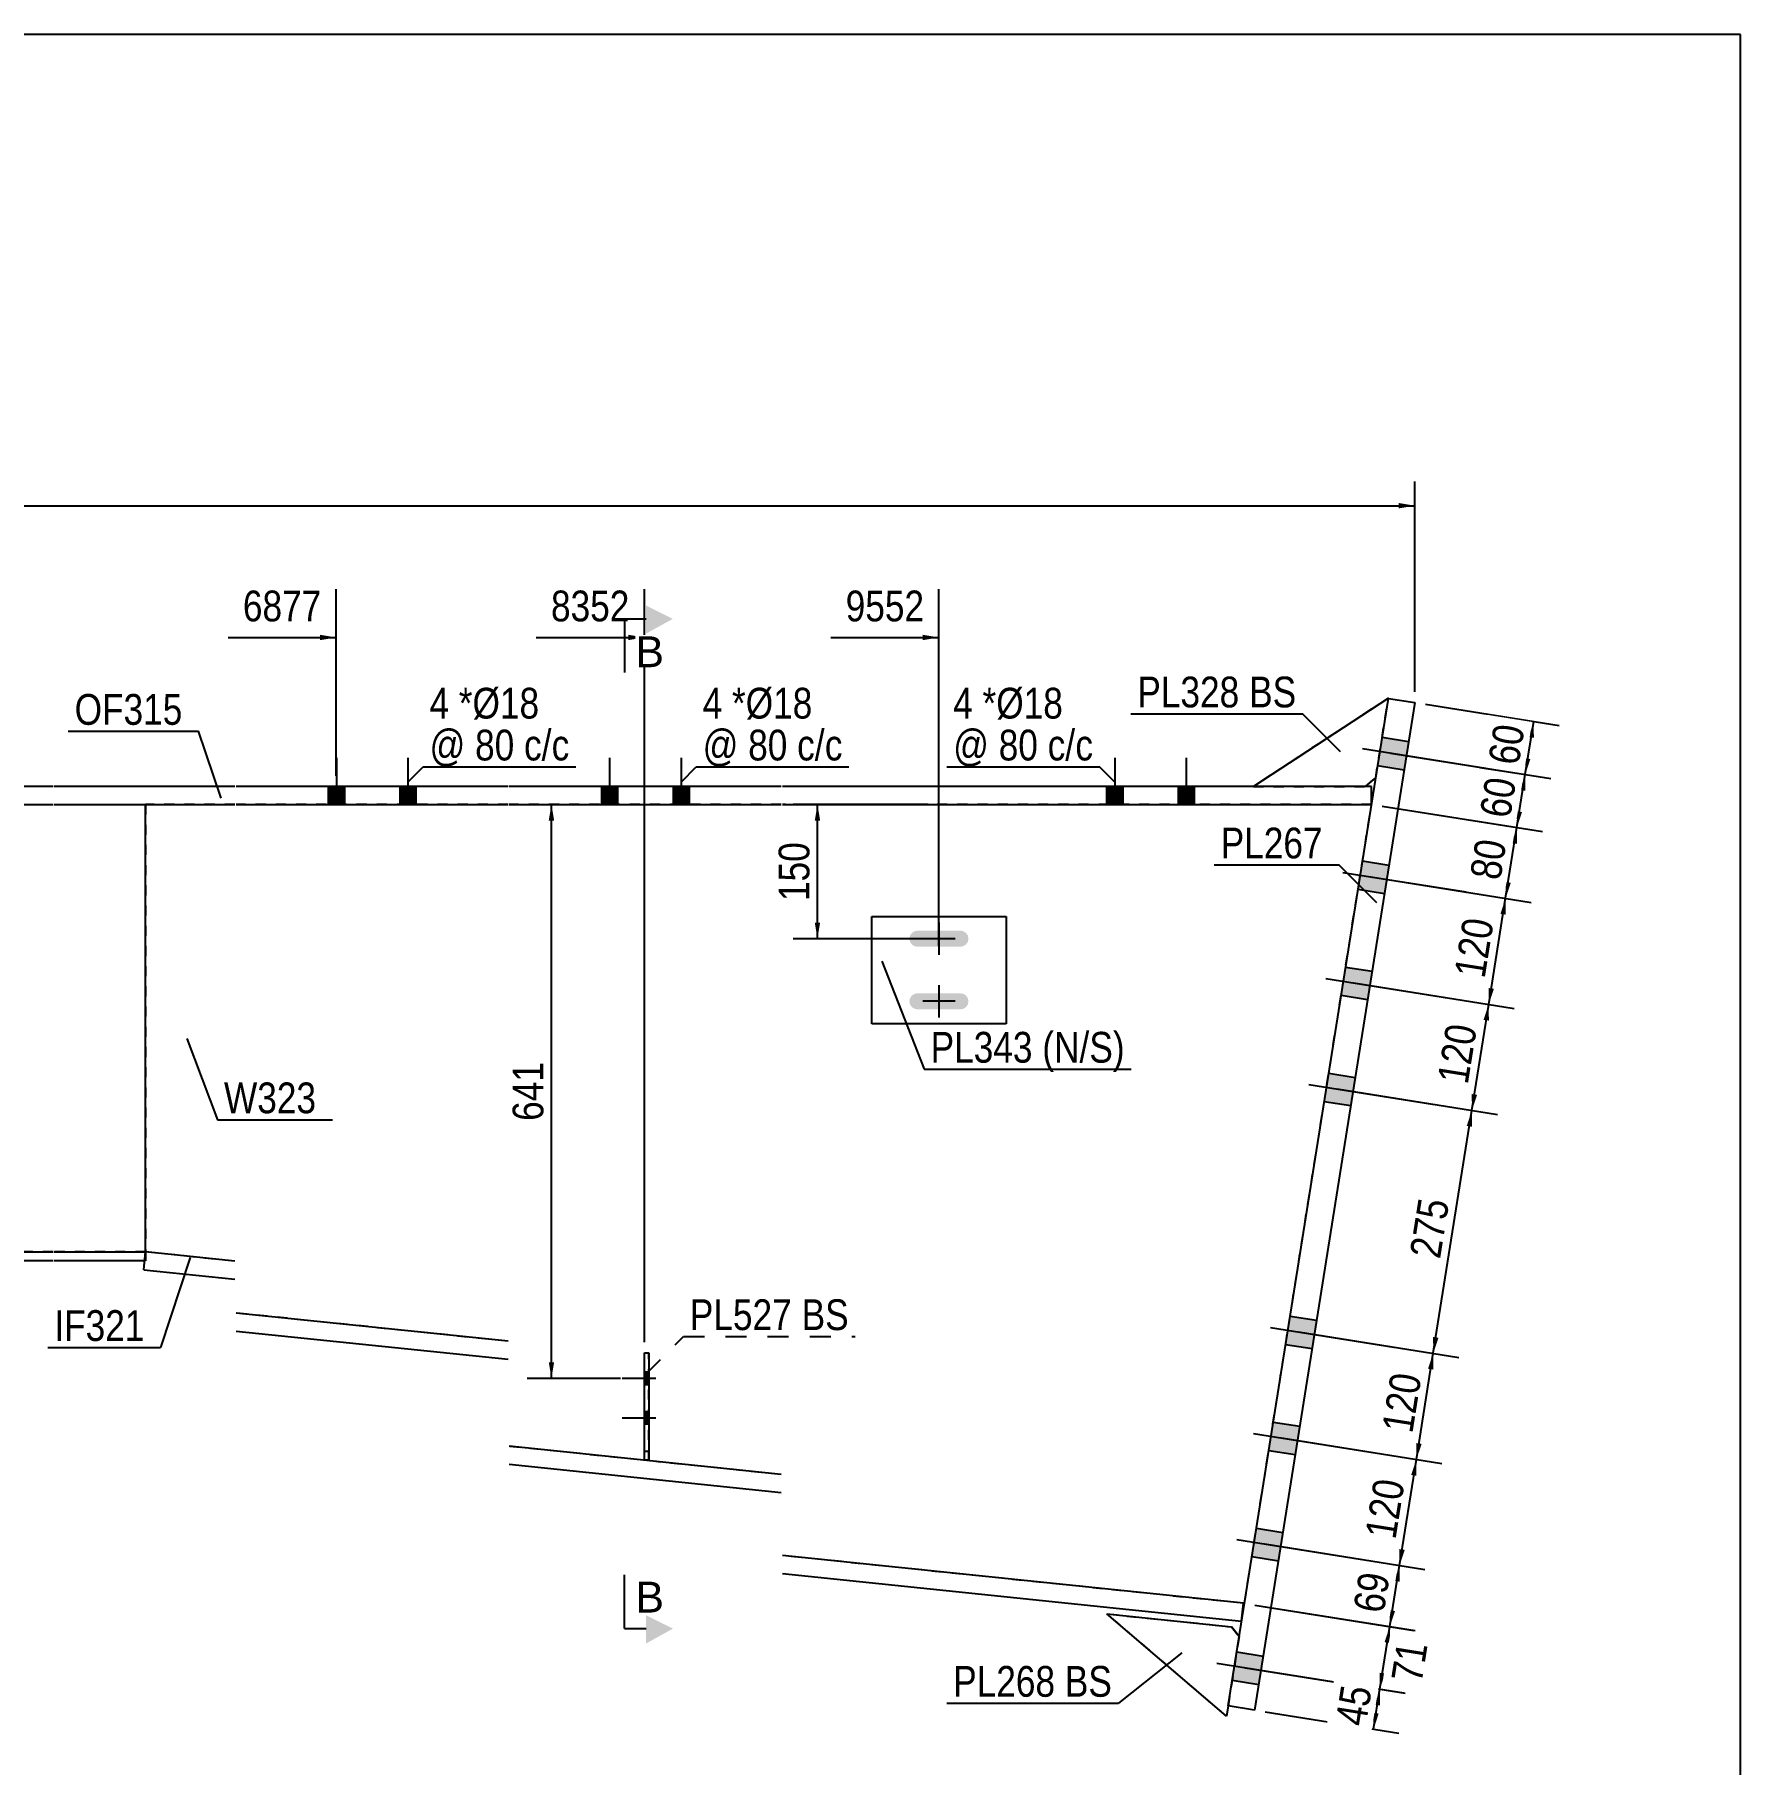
# Model space of a CAD drawing. Header units: millimetres. Extents: x -20 to 383, y -185 to 93.
# Drawn here: x 223.7 to 382.5, y -68.5 to 92.5 of the extents above; entities that cross this region are included whole.
import ezdxf

# ---------------------------------------------------------------- set-up
doc = ezdxf.new("R2010")
doc.units = ezdxf.units.MM
doc.linetypes.add('DXK_LINE_DOT1', pattern=[1.8814, 0.9407, -0.9407])
doc.linetypes.add('DXK_LINE_DOT2', pattern=[3.9198, 1.9599, -1.9599])
doc.styles.add('Arial', font='ARIAL.TTF', dxfattribs={"height": 0.2})
doc.styles.add('Arial Narrow', font='ARIALN.TTF', dxfattribs={"height": 0.2})

# ---------------------------------------------------------------- blocks, each defined once
blk = doc.blocks.new('Unknown-622201220-1210')
at = {"color": 5, "linetype": 'Continuous'}
for p, q in [((382.53, 92.51), (-17.47, 92.51)), ((382.53, -184.49), (382.53, 92.51))]:
    blk.add_line(p, q, dxfattribs=at)
blk = doc.blocks.new('Part-622201220-1480 - 1391')
at = {"color": 2, "linetype": 'Continuous'}
for p, q in [((334.68, -64.06), (323.55, -54.54)), ((323.55, -54.54), (335.16, -55.74)), ((335.86, -56.65), (335.16, -55.74)), ((334.83, -63.11), (334.68, -64.06))]:
    blk.add_line(p, q, dxfattribs=at)
blk = doc.blocks.new('Part-622201220-1671 - 1391')
at = {"color": 2, "linetype": 'Continuous'}
blk.add_line((110.9, -20.83), (110.9, 20.83), dxfattribs=at)
at = {"color": 7, "linetype": 'DXK_LINE_DOT1'}
for p, q in [((110.9, 20.83), (119.23, 20.83)), ((119.33, 20.83), (136, 20.83)), ((136.1, 20.83), (161.43, 20.83)), ((161.53, 20.83), (186.86, 20.83)), ((186.96, 20.83), (225.41, 20.83)), ((225.51, 20.83), (234.02, 20.83)), ((234.02, 20.83), (234.02, -20.83)), ((119.23, -20.83), (110.9, -20.83)), ((136, -20.83), (119.33, -20.83)), ((161.43, -20.83), (136.1, -20.83)), ((186.86, -20.83), (161.53, -20.83)), ((225.41, -20.83), (186.96, -20.83)), ((234.02, -20.83), (225.51, -20.83))]:
    blk.add_line(p, q, dxfattribs=at)
blk = doc.blocks.new('Part-622201220-1502 - 1391')
at = {"color": 7, "linetype": 'DXK_LINE_DOT1'}
for p, q in [((349.75, 30.73), (337.19, 22.5)), ((348.57, 23.32), (349.75, 30.73)), ((347.61, 22.5), (348.57, 23.32)), ((337.19, 22.5), (347.61, 22.5))]:
    blk.add_line(p, q, dxfattribs=at)
blk = doc.blocks.new('Part-622201220-1414 - 1391')
at = {"color": 2, "linetype": 'Continuous'}
for p, q in [((334.83, -63.11), (349.75, 30.71)), ((349.75, 30.71), (352.22, 30.32)), ((352.22, 30.32), (337.3, -63.5)), ((337.3, -63.5), (334.83, -63.11))]:
    blk.add_line(p, q, dxfattribs=at)
blk = doc.blocks.new('Part-622201220-1524 - 1391')
at = {"color": 2, "linetype": 'Continuous'}
for p, q in [((349.75, 30.73), (337.19, 22.5)), ((349.75, 30.71), (349.75, 30.73)), ((347.61, 22.5), (348.57, 23.32))]:
    blk.add_line(p, q, dxfattribs=at)
blk = doc.blocks.new('Part-622201220-1436 - 1391')
at = {"color": 7, "linetype": 'DXK_LINE_DOT1'}
for p, q in [((334.68, -64.06), (323.55, -54.54)), ((323.55, -54.54), (335.16, -55.74)), ((335.16, -55.74), (335.86, -56.65)), ((335.86, -56.65), (334.68, -64.06))]:
    blk.add_line(p, q, dxfattribs=at)
blk = doc.blocks.new('Part-622201220-2974 - 1391')
at = {"color": 7, "linetype": 'DXK_LINE_DOT1'}
for p, q in [((280.47, -40.22), (280.47, -30.22)), ((280.47, -30.22), (280.89, -30.22)), ((280.89, -40.22), (280.89, -30.22)), ((280.47, -39.38), (280.89, -39.38)), ((280.89, -40.22), (280.47, -40.22))]:
    blk.add_line(p, q, dxfattribs=at)
blk = doc.blocks.new('Part-622201220-1573 - 1391')
at = {"color": 2, "linetype": 'Continuous'}
for p, q in [((225.41, 22.5), (217.08, 22.5)), ((217.08, 22.5), (217.08, 20.83)), ((242.35, 22.5), (225.51, 22.5)), ((267.79, 22.5), (242.45, 22.5)), ((293.22, 22.5), (267.89, 22.5)), ((348.18, 22.5), (293.32, 22.5)), ((348.18, 20.83), (348.18, 22.5)), ((217.08, 20.83), (225.41, 20.83)), ((225.51, 20.83), (242.35, 20.83)), ((242.45, 20.83), (267.79, 20.83)), ((267.89, 20.83), (293.22, 20.83)), ((293.32, 20.83), (348.18, 20.83))]:
    blk.add_line(p, q, dxfattribs=at)
blk = doc.blocks.new('Part-622201220-1600 - 1391')
at = {"color": 2, "linetype": 'Continuous'}
for p, q in [((301.65, 0.41), (301.65, 10.41)), ((301.65, 10.41), (314.15, 10.41)), ((314.15, 10.41), (314.15, 0.41)), ((314.15, 0.41), (301.65, 0.41))]:
    blk.add_line(p, q, dxfattribs=at)
blk = doc.blocks.new('Bolt-622201220-2984 - 1391')
at = {"linetype": 'Continuous'}
for points in [[(280.89, -33.2), (280.89, -32.03), (280.47, -32.03), (280.47, -33.2)], [(280.89, -36.88), (280.89, -35.72), (280.47, -35.72), (280.47, -36.88)]]:
    blk.add_hatch(color=3, dxfattribs=at).paths.add_polyline_path(points)
at = {"color": 3, "linetype": 'Continuous'}
for p, q in [((280.89, -32.03), (280.47, -32.03)), ((281.55, -32.61), (278.39, -32.61)), ((280.89, -33.2), (280.47, -33.2)), ((281.55, -36.3), (278.39, -36.3)), ((280.89, -35.72), (280.47, -35.72)), ((280.89, -36.88), (280.47, -36.88))]:
    blk.add_line(p, q, dxfattribs=at)
blk = doc.blocks.new('Part-622201220-1627 - 1391')
at = {"color": 2, "linetype": 'Continuous'}
for p, q in [((234.02, -20.83), (234.02, 20.83)), ((336.35, -53.56), (336.26, -53.55))]:
    blk.add_line(p, q, dxfattribs=at)
at = {"color": 7, "linetype": 'DXK_LINE_DOT1'}
for p, q in [((242.35, 20.83), (234.02, 20.83)), ((267.79, 20.83), (242.45, 20.83)), ((293.22, 20.83), (267.89, 20.83)), ((348.18, 20.83), (293.32, 20.83)), ((336.35, -53.56), (348.18, 20.83)), ((242.35, -21.7), (234.02, -20.83)), ((267.79, -29.15), (242.45, -26.52)), ((293.22, -41.56), (267.89, -38.93)), ((336.26, -53.55), (293.32, -49.1))]:
    blk.add_line(p, q, dxfattribs=at)
blk = doc.blocks.new('Bolt-622201220-5311 - 1391')
at = {"linetype": 'Continuous'}
for points in [[(252.54, 22.5), (251.04, 22.5), (251.04, 20.83), (252.54, 20.83)], [(252.54, 22.5), (251.04, 22.5), (251.04, 20.83), (252.54, 20.83)], [(259.2, 22.5), (257.7, 22.5), (257.7, 20.83), (259.2, 20.83)], [(259.2, 22.5), (257.7, 22.5), (257.7, 20.83), (259.2, 20.83)]]:
    blk.add_hatch(color=3, dxfattribs=at).paths.add_polyline_path(points)
at = {"color": 3, "linetype": 'Continuous'}
for p, q in [((251.79, 25.17), (251.79, 21)), ((251.79, 25.17), (251.79, 21)), ((258.45, 25.17), (258.45, 21)), ((258.45, 25.17), (258.45, 21)), ((251.04, 22.5), (251.04, 20.83)), ((251.04, 22.5), (251.04, 20.83)), ((252.54, 22.5), (252.54, 20.83)), ((252.54, 22.5), (252.54, 20.83)), ((257.7, 22.5), (257.7, 20.83)), ((257.7, 22.5), (257.7, 20.83)), ((259.2, 22.5), (259.2, 20.83)), ((259.2, 22.5), (259.2, 20.83))]:
    blk.add_line(p, q, dxfattribs=at)
blk = doc.blocks.new('Part-622201220-1693 - 1391')
at = {"color": 2, "linetype": 'Continuous'}
for p, q in [((127.66, -21.67), (127.66, -20.83)), ((127.66, -20.83), (136, -20.83)), ((136.1, -20.83), (161.43, -20.83)), ((161.53, -20.83), (186.86, -20.83)), ((186.96, -20.83), (225.41, -20.83)), ((225.51, -20.83), (234.02, -20.83)), ((234.02, -20.83), (234.02, -21.67)), ((136, -21.67), (127.66, -21.67)), ((161.43, -21.67), (136.1, -21.67)), ((186.86, -21.67), (161.53, -21.67)), ((225.41, -21.67), (186.96, -21.67)), ((234.02, -21.67), (225.51, -21.67))]:
    blk.add_line(p, q, dxfattribs=at)
blk = doc.blocks.new('Bolt-622201220-5313 - 1391')
at = {"linetype": 'Continuous'}
for points in [[(325.02, 22.5), (323.52, 22.5), (323.52, 20.83), (325.02, 20.83)], [(325.02, 22.5), (323.52, 22.5), (323.52, 20.83), (325.02, 20.83)], [(331.68, 22.5), (330.18, 22.5), (330.18, 20.83), (331.68, 20.83)], [(331.68, 22.5), (330.18, 22.5), (330.18, 20.83), (331.68, 20.83)]]:
    blk.add_hatch(color=3, dxfattribs=at).paths.add_polyline_path(points)
at = {"color": 3, "linetype": 'Continuous'}
for p, q in [((324.27, 25.17), (324.27, 21)), ((324.27, 25.17), (324.27, 21)), ((330.93, 25.17), (330.93, 21)), ((330.93, 25.17), (330.93, 21)), ((323.52, 22.5), (323.52, 20.83)), ((323.52, 22.5), (323.52, 20.83)), ((325.02, 22.5), (325.02, 20.83)), ((325.02, 22.5), (325.02, 20.83)), ((330.18, 22.5), (330.18, 20.83)), ((330.18, 22.5), (330.18, 20.83)), ((331.68, 22.5), (331.68, 20.83)), ((331.68, 22.5), (331.68, 20.83))]:
    blk.add_line(p, q, dxfattribs=at)
blk = doc.blocks.new('Part-622201220-1715 - 1391')
at = {"color": 2, "linetype": 'Continuous'}
for p, q in [((233.85, -22.49), (234.02, -20.83)), ((242.35, -21.7), (234.02, -20.83)), ((233.85, -22.49), (242.35, -23.37)), ((267.79, -29.15), (242.45, -26.52)), ((242.45, -28.2), (267.79, -30.82)), ((293.22, -41.56), (267.89, -38.93)), ((267.89, -40.61), (293.22, -43.24)), ((336.26, -53.55), (293.32, -49.1)), ((293.32, -50.78), (336.08, -55.21)), ((336.08, -55.21), (336.26, -53.55))]:
    blk.add_line(p, q, dxfattribs=at)
blk = doc.blocks.new('Bolt-622201220-1721 - 1391')
at = {"linetype": 'Continuous'}
for points in [[(349.17, 27.09), (348.75, 24.45), (351.22, 24.06), (351.64, 26.7)], [(349.17, 27.09), (348.75, 24.45), (351.22, 24.06), (351.64, 26.7)], [(349.17, 27.09), (348.75, 24.45), (351.22, 24.06), (351.64, 26.7)], [(349.17, 27.09), (348.75, 24.45), (351.22, 24.06), (351.64, 26.7)], [(347.34, 15.57), (346.92, 12.93), (349.39, 12.54), (349.81, 15.17)], [(347.34, 15.57), (346.92, 12.93), (349.39, 12.54), (349.81, 15.17)], [(347.34, 15.57), (346.92, 12.93), (349.39, 12.54), (349.81, 15.17)], [(347.34, 15.57), (346.92, 12.93), (349.39, 12.54), (349.81, 15.17)], [(345.77, 5.69), (345.35, 3.06), (347.82, 2.66), (348.24, 5.3)], [(345.77, 5.69), (345.35, 3.06), (347.82, 2.66), (348.24, 5.3)], [(345.77, 5.69), (345.35, 3.06), (347.82, 2.66), (348.24, 5.3)], [(345.77, 5.69), (345.35, 3.06), (347.82, 2.66), (348.24, 5.3)], [(344.2, -4.19), (343.78, -6.82), (346.25, -7.21), (346.67, -4.58)], [(344.2, -4.19), (343.78, -6.82), (346.25, -7.21), (346.67, -4.58)], [(344.2, -4.19), (343.78, -6.82), (346.25, -7.21), (346.67, -4.58)], [(344.2, -4.19), (343.78, -6.82), (346.25, -7.21), (346.67, -4.58)], [(340.6, -26.8), (340.18, -29.44), (342.65, -29.83), (343.07, -27.19)], [(340.6, -26.8), (340.18, -29.44), (342.65, -29.83), (343.07, -27.19)], [(340.6, -26.8), (340.18, -29.44), (342.65, -29.83), (343.07, -27.19)], [(340.6, -26.8), (340.18, -29.44), (342.65, -29.83), (343.07, -27.19)], [(339.03, -36.68), (338.61, -39.31), (341.08, -39.7), (341.5, -37.07)], [(339.03, -36.68), (338.61, -39.31), (341.08, -39.7), (341.5, -37.07)], [(339.03, -36.68), (338.61, -39.31), (341.08, -39.7), (341.5, -37.07)], [(339.03, -36.68), (338.61, -39.31), (341.08, -39.7), (341.5, -37.07)], [(337.46, -46.55), (337.04, -49.19), (339.51, -49.58), (339.93, -46.95)], [(337.46, -46.55), (337.04, -49.19), (339.51, -49.58), (339.93, -46.95)], [(337.46, -46.55), (337.04, -49.19), (339.51, -49.58), (339.93, -46.95)], [(337.46, -46.55), (337.04, -49.19), (339.51, -49.58), (339.93, -46.95)], [(335.63, -58.08), (335.21, -60.71), (337.68, -61.1), (338.1, -58.47)], [(335.63, -58.08), (335.21, -60.71), (337.68, -61.1), (338.1, -58.47)], [(335.63, -58.08), (335.21, -60.71), (337.68, -61.1), (338.1, -58.47)], [(335.63, -58.08), (335.21, -60.71), (337.68, -61.1), (338.1, -58.47)]]:
    blk.add_hatch(color=3, dxfattribs=at).paths.add_polyline_path(points)
at = {"color": 3, "linetype": 'Continuous'}
for p, q in [((347.34, 26.03), (358.84, 24.2)), ((347.34, 26.03), (358.84, 24.2)), ((347.34, 26.03), (358.84, 24.2)), ((347.34, 26.03), (358.84, 24.2)), ((349.17, 27.09), (351.64, 26.7)), ((349.17, 27.09), (351.64, 26.7)), ((349.17, 27.09), (351.64, 26.7)), ((349.17, 27.09), (351.64, 26.7)), ((348.75, 24.45), (351.22, 24.06)), ((348.75, 24.45), (351.22, 24.06)), ((348.75, 24.45), (351.22, 24.06)), ((348.75, 24.45), (351.22, 24.06)), ((345.5, 14.51), (357.01, 12.68)), ((345.5, 14.51), (357.01, 12.68)), ((345.5, 14.51), (357.01, 12.68)), ((345.5, 14.51), (357.01, 12.68)), ((347.34, 15.57), (349.81, 15.17)), ((347.34, 15.57), (349.81, 15.17)), ((347.34, 15.57), (349.81, 15.17)), ((347.34, 15.57), (349.81, 15.17)), ((346.92, 12.93), (349.39, 12.54)), ((346.92, 12.93), (349.39, 12.54)), ((346.92, 12.93), (349.39, 12.54)), ((346.92, 12.93), (349.39, 12.54)), ((345.77, 5.69), (348.24, 5.3)), ((345.77, 5.69), (348.24, 5.3)), ((345.77, 5.69), (348.24, 5.3)), ((345.77, 5.69), (348.24, 5.3)), ((343.93, 4.63), (355.44, 2.8)), ((343.93, 4.63), (355.44, 2.8)), ((343.93, 4.63), (355.44, 2.8)), ((343.93, 4.63), (355.44, 2.8)), ((345.35, 3.06), (347.82, 2.66)), ((345.35, 3.06), (347.82, 2.66)), ((345.35, 3.06), (347.82, 2.66)), ((345.35, 3.06), (347.82, 2.66)), ((344.2, -4.19), (346.67, -4.58)), ((344.2, -4.19), (346.67, -4.58)), ((344.2, -4.19), (346.67, -4.58)), ((344.2, -4.19), (346.67, -4.58)), ((342.36, -5.24), (353.87, -7.07)), ((342.36, -5.24), (353.87, -7.07)), ((342.36, -5.24), (353.87, -7.07)), ((342.36, -5.24), (353.87, -7.07)), ((343.78, -6.82), (346.25, -7.21)), ((343.78, -6.82), (346.25, -7.21)), ((343.78, -6.82), (346.25, -7.21)), ((343.78, -6.82), (346.25, -7.21)), ((340.6, -26.8), (343.07, -27.19)), ((340.6, -26.8), (343.07, -27.19)), ((340.6, -26.8), (343.07, -27.19)), ((340.6, -26.8), (343.07, -27.19)), ((338.77, -27.86), (350.27, -29.69)), ((338.77, -27.86), (350.27, -29.69)), ((338.77, -27.86), (350.27, -29.69)), ((338.77, -27.86), (350.27, -29.69)), ((340.18, -29.44), (342.65, -29.83)), ((340.18, -29.44), (342.65, -29.83)), ((340.18, -29.44), (342.65, -29.83)), ((340.18, -29.44), (342.65, -29.83)), ((339.03, -36.68), (341.5, -37.07)), ((339.03, -36.68), (341.5, -37.07)), ((339.03, -36.68), (341.5, -37.07)), ((339.03, -36.68), (341.5, -37.07)), ((337.2, -37.74), (348.7, -39.56)), ((337.2, -37.74), (348.7, -39.56)), ((337.2, -37.74), (348.7, -39.56)), ((337.2, -37.74), (348.7, -39.56)), ((338.61, -39.31), (341.08, -39.7)), ((338.61, -39.31), (341.08, -39.7)), ((338.61, -39.31), (341.08, -39.7)), ((338.61, -39.31), (341.08, -39.7)), ((337.46, -46.55), (339.93, -46.95)), ((337.46, -46.55), (339.93, -46.95)), ((337.46, -46.55), (339.93, -46.95)), ((337.46, -46.55), (339.93, -46.95)), ((335.63, -47.61), (347.13, -49.44)), ((335.63, -47.61), (347.13, -49.44)), ((335.63, -47.61), (347.13, -49.44)), ((335.63, -47.61), (347.13, -49.44)), ((337.04, -49.19), (339.51, -49.58)), ((337.04, -49.19), (339.51, -49.58)), ((337.04, -49.19), (339.51, -49.58)), ((337.04, -49.19), (339.51, -49.58)), ((333.79, -59.13), (345.3, -60.96)), ((333.79, -59.13), (345.3, -60.96)), ((333.79, -59.13), (345.3, -60.96)), ((333.79, -59.13), (345.3, -60.96)), ((335.63, -58.08), (338.1, -58.47)), ((335.63, -58.08), (338.1, -58.47)), ((335.63, -58.08), (338.1, -58.47)), ((335.63, -58.08), (338.1, -58.47)), ((335.21, -60.71), (337.68, -61.1)), ((335.21, -60.71), (337.68, -61.1)), ((335.21, -60.71), (337.68, -61.1)), ((335.21, -60.71), (337.68, -61.1))]:
    blk.add_line(p, q, dxfattribs=at)
blk = doc.blocks.new('Bolt-622201220-1730 - 1391')
at = {"linetype": 'Continuous'}
for points in [[(305.37, 8.86), (305.21, 8.62), (305.15, 8.33), (305.21, 8.04), (305.37, 7.8), (305.62, 7.64), (305.9, 7.58), (309.9, 7.58), (310.19, 7.64), (310.43, 7.8), (310.6, 8.04), (310.65, 8.33), (310.6, 8.62), (310.43, 8.86), (310.19, 9.02), (309.9, 9.08), (305.9, 9.08), (305.62, 9.02)], [(305.37, 3.03), (305.21, 2.78), (305.15, 2.5), (305.21, 2.21), (305.37, 1.97), (305.62, 1.81), (305.9, 1.75), (309.9, 1.75), (310.19, 1.81), (310.43, 1.97), (310.6, 2.21), (310.65, 2.5), (310.6, 2.78), (310.43, 3.03), (310.19, 3.19), (309.9, 3.25), (305.9, 3.25), (305.62, 3.19)]]:
    blk.add_hatch(color=3, dxfattribs=at).paths.add_polyline_path(points)
at = {"color": 3, "linetype": 'Continuous'}
for p, q in [((307.9, 9.83), (307.9, 6.83)), ((309.4, 8.33), (306.4, 8.33)), ((307.9, 4), (307.9, 1)), ((309.4, 2.5), (306.4, 2.5))]:
    blk.add_line(p, q, dxfattribs=at)
blk = doc.blocks.new('Part-622201220-2977 - 1391')
at = {"color": 2, "linetype": 'Continuous'}
for p, q in [((280.47, -40.22), (280.47, -30.22)), ((280.47, -30.22), (280.89, -30.22)), ((280.89, -30.22), (280.89, -40.22)), ((280.89, -40.22), (280.47, -40.22))]:
    blk.add_line(p, q, dxfattribs=at)
blk = doc.blocks.new('Bolt-622201220-5312 - 1391')
at = {"linetype": 'Continuous'}
for points in [[(277.97, 22.5), (276.47, 22.5), (276.47, 20.83), (277.97, 20.83)], [(277.97, 22.5), (276.47, 22.5), (276.47, 20.83), (277.97, 20.83)], [(284.64, 22.5), (283.14, 22.5), (283.14, 20.83), (284.64, 20.83)], [(284.64, 22.5), (283.14, 22.5), (283.14, 20.83), (284.64, 20.83)]]:
    blk.add_hatch(color=3, dxfattribs=at).paths.add_polyline_path(points)
at = {"color": 3, "linetype": 'Continuous'}
for p, q in [((277.22, 25.17), (277.22, 21)), ((277.22, 25.17), (277.22, 21)), ((283.89, 25.17), (283.89, 21)), ((283.89, 25.17), (283.89, 21)), ((276.47, 22.5), (276.47, 20.83)), ((276.47, 22.5), (276.47, 20.83)), ((277.97, 22.5), (277.97, 20.83)), ((277.97, 22.5), (277.97, 20.83)), ((283.14, 22.5), (283.14, 20.83)), ((283.14, 22.5), (283.14, 20.83)), ((284.64, 22.5), (284.64, 20.83)), ((284.64, 22.5), (284.64, 20.83))]:
    blk.add_line(p, q, dxfattribs=at)
blk = doc.blocks.new('Bolt-622201220-2981 - 1391')
at = {"color": 3, "linetype": 'DXK_LINE_DOT2'}
for p, q in [((280.89, -32.03), (280.47, -32.03)), ((281.55, -32.61), (278.8, -32.61)), ((280.89, -33.2), (280.47, -33.2)), ((281.55, -36.3), (278.8, -36.3)), ((280.89, -35.72), (280.47, -35.72)), ((280.89, -36.88), (280.47, -36.88))]:
    blk.add_line(p, q, dxfattribs=at)
blk = doc.blocks.new('StraightDimension-622201220-1965 - 1391')
at = {"linetype": 'Continuous'}
for points in [[(358.62, 0.78), (359.1, 2.22), (359.11, 0.7)], [(358.01, -6.21), (357.53, -7.66), (357.52, -6.13)]]:
    blk.add_hatch(color=7, dxfattribs=at).paths.add_polyline_path(points)
at = {"color": 7, "linetype": 'Continuous'}
for p, q in [((346.55, 4.22), (361.47, 1.84)), ((357.53, -7.66), (359.1, 2.22)), ((344.98, -5.66), (359.9, -8.03))]:
    blk.add_line(p, q, dxfattribs=at)
at = {"color": 0}
blk.add_wipeout([(358.69, 0.61), (354.54, 1.27), (353.49, -5.34), (357.64, -5.99)], dxfattribs=at)
at = {"color": 3, "style": 'Arial Narrow'}
blk.add_text('120', height=2.863, rotation=80.9647, dxfattribs=at).set_placement((357.14, -5.31))
blk = doc.blocks.new('StraightDimension-622201220-7038 - 1391')
at = {"linetype": 'Continuous'}
blk.add_hatch(color=7, dxfattribs=at).paths.add_polyline_path([(306.4, 36.63), (307.9, 36.38), (306.4, 36.13)])
at = {"color": 7, "linetype": 'Continuous'}
for p, q in [((307.9, 7.67), (307.9, 40.88)), ((297.84, 36.38), (307.9, 36.38))]:
    blk.add_line(p, q, dxfattribs=at)
at = {"color": 0}
blk.add_wipeout([(307.13, 37.28), (307.13, 41.48), (298.62, 41.48), (298.62, 37.28)], dxfattribs=at)
at = {"color": 3, "style": 'Arial Narrow'}
blk.add_text('9552', height=2.863, dxfattribs=at).set_placement((299.22, 37.88))
blk = doc.blocks.new('StraightDimension-622201220-1851 - 1391')
at = {"linetype": 'Continuous'}
blk.add_hatch(color=7, dxfattribs=at).paths.add_polyline_path([(350.72, 48.9), (352.22, 48.65), (350.72, 48.4)])
at = {"color": 7, "linetype": 'Continuous'}
for p, q in [((352.22, 31.32), (352.22, 50.9)), ((0, 48.65), (352.22, 48.65))]:
    blk.add_line(p, q, dxfattribs=at)
blk = doc.blocks.new('StraightDimension-622201220-1863 - 1391')
at = {"linetype": 'Continuous'}
for points in [[(350.31, -51.46), (350.79, -50.02), (350.8, -51.54)], [(350.37, -54.27), (349.89, -55.72), (349.88, -54.2)]]:
    blk.add_hatch(color=7, dxfattribs=at).paths.add_polyline_path(points)
at = {"color": 7, "linetype": 'Continuous'}
for p, q in [((338.24, -48.02), (353.16, -50.4)), ((349.89, -55.72), (350.79, -50.02)), ((337.33, -53.72), (352.26, -56.09))]:
    blk.add_line(p, q, dxfattribs=at)
at = {"color": 0}
blk.add_wipeout([(350.57, -50.45), (346.43, -49.79), (345.66, -54.58), (349.81, -55.24)], dxfattribs=at)
at = {"color": 3, "style": 'Arial Narrow'}
blk.add_text('69', height=2.863, rotation=80.9647, dxfattribs=at).set_placement((349.31, -54.56))
blk = doc.blocks.new('StraightDimension-622201220-1883 - 1391')
at = {"linetype": 'Continuous'}
for points in [[(349.4, -57.16), (349.89, -55.72), (349.9, -57.24)], [(349.44, -60.1), (348.96, -61.55), (348.95, -60.02)]]:
    blk.add_hatch(color=7, dxfattribs=at).paths.add_polyline_path(points)
at = {"color": 7, "linetype": 'Continuous'}
for p, q in [((337.33, -53.72), (352.11, -56.07)), ((348.96, -61.55), (349.89, -55.72)), ((336.41, -59.55), (351.18, -61.9))]:
    blk.add_line(p, q, dxfattribs=at)
at = {"color": 0}
blk.add_wipeout([(354.1, -56.92), (349.95, -56.26), (349.19, -61.05), (353.34, -61.71)], dxfattribs=at)
at = {"color": 3, "style": 'Arial Narrow'}
blk.add_text('71', height=2.863, rotation=80.9647, dxfattribs=at).set_placement((352.84, -61.03))
blk = doc.blocks.new('StraightDimension-622201220-1907 - 1391')
at = {"linetype": 'Continuous'}
for points in [[(348.48, -62.99), (348.96, -61.55), (348.97, -63.07)], [(348.85, -63.82), (348.37, -65.27), (348.36, -63.74)]]:
    blk.add_hatch(color=7, dxfattribs=at).paths.add_polyline_path(points)
at = {"color": 7, "linetype": 'Continuous'}
for p, q in [((336.41, -59.55), (351.33, -61.92)), ((348.37, -65.27), (348.96, -61.55)), ((338.28, -63.66), (350.74, -65.64))]:
    blk.add_line(p, q, dxfattribs=at)
at = {"color": 0}
blk.add_wipeout([(348.9, -60.98), (344.75, -60.32), (343.99, -65.12), (348.13, -65.78)], dxfattribs=at)
at = {"color": 3, "style": 'Arial Narrow'}
blk.add_text('45', height=2.863, rotation=80.9647, dxfattribs=at).set_placement((347.64, -65.09))
blk = doc.blocks.new('StraightDimension-622201220-1924 - 1391')
at = {"linetype": 'Continuous'}
for points in [[(357.05, -9.1), (357.53, -7.66), (357.54, -9.18)], [(354.42, -28.83), (353.93, -30.27), (353.92, -28.75)]]:
    blk.add_hatch(color=7, dxfattribs=at).paths.add_polyline_path(points)
at = {"color": 7, "linetype": 'Continuous'}
for p, q in [((344.98, -5.66), (359.9, -8.03)), ((353.93, -30.27), (357.53, -7.66)), ((341.38, -28.28), (356.3, -30.65))]:
    blk.add_line(p, q, dxfattribs=at)
at = {"color": 0}
blk.add_wipeout([(356.11, -15.64), (351.96, -14.98), (350.91, -21.58), (355.06, -22.24)], dxfattribs=at)
at = {"color": 3, "style": 'Arial Narrow'}
blk.add_text('275', height=2.863, rotation=80.9647, dxfattribs=at).set_placement((354.56, -21.55))
blk = doc.blocks.new('StraightDimension-622201220-1931 - 1391')
at = {"linetype": 'Continuous'}
for points in [[(353.45, -31.71), (353.93, -30.27), (353.94, -31.79)], [(352.85, -38.71), (352.36, -40.15), (352.35, -38.63)]]:
    blk.add_hatch(color=7, dxfattribs=at).paths.add_polyline_path(points)
at = {"color": 7, "linetype": 'Continuous'}
for p, q in [((341.38, -28.28), (356.3, -30.65)), ((352.36, -40.15), (353.93, -30.27)), ((339.81, -38.15), (354.73, -40.52))]:
    blk.add_line(p, q, dxfattribs=at)
at = {"color": 0}
blk.add_wipeout([(353.52, -31.89), (349.38, -31.23), (348.33, -37.83), (352.47, -38.49)], dxfattribs=at)
at = {"color": 3, "style": 'Arial Narrow'}
blk.add_text('120', height=2.863, rotation=80.9647, dxfattribs=at).set_placement((351.98, -37.8))
blk = doc.blocks.new('StraightDimension-622201220-1938 - 1391')
at = {"linetype": 'Continuous'}
for points in [[(351.88, -41.59), (352.36, -40.15), (352.37, -41.67)], [(351.28, -48.58), (350.79, -50.02), (350.78, -48.5)]]:
    blk.add_hatch(color=7, dxfattribs=at).paths.add_polyline_path(points)
at = {"color": 7, "linetype": 'Continuous'}
for p, q in [((339.81, -38.15), (354.73, -40.52)), ((350.79, -50.02), (352.36, -40.15)), ((338.24, -48.02), (353.16, -50.4))]:
    blk.add_line(p, q, dxfattribs=at)
at = {"color": 0}
blk.add_wipeout([(351.95, -41.76), (347.81, -41.1), (346.76, -47.7), (350.9, -48.36)], dxfattribs=at)
at = {"color": 3, "style": 'Arial Narrow'}
blk.add_text('120', height=2.863, rotation=80.9647, dxfattribs=at).set_placement((350.41, -47.67))
blk = doc.blocks.new('StraightDimension-622201220-1951 - 1391')
at = {"linetype": 'Continuous'}
for points in [[(360.19, 10.65), (360.67, 12.09), (360.68, 10.57)], [(359.58, 3.66), (359.1, 2.22), (359.09, 3.74)]]:
    blk.add_hatch(color=7, dxfattribs=at).paths.add_polyline_path(points)
at = {"color": 7, "linetype": 'Continuous'}
for p, q in [((348.12, 14.09), (363.04, 11.71)), ((359.1, 2.22), (360.67, 12.09)), ((346.55, 4.22), (361.47, 1.84))]:
    blk.add_line(p, q, dxfattribs=at)
at = {"color": 0}
blk.add_wipeout([(360.26, 10.48), (356.11, 11.14), (355.06, 4.54), (359.21, 3.88)], dxfattribs=at)
at = {"color": 3, "style": 'Arial Narrow'}
blk.add_text('120', height=2.863, rotation=80.9647, dxfattribs=at).set_placement((358.71, 4.56))
blk = doc.blocks.new('StraightDimension-622201220-1972 - 1391')
at = {"linetype": 'Continuous'}
for points in [[(362.02, 22.18), (362.5, 23.62), (362.51, 22.1)], [(362.2, 20.12), (361.72, 18.68), (361.71, 20.2)]]:
    blk.add_hatch(color=7, dxfattribs=at).paths.add_polyline_path(points)
at = {"color": 7, "linetype": 'Continuous'}
for p, q in [((349.95, 25.61), (364.87, 23.24)), ((361.72, 18.68), (362.5, 23.62)), ((349.16, 20.68), (364.09, 18.3))]:
    blk.add_line(p, q, dxfattribs=at)
at = {"color": 0}
blk.add_wipeout([(362.34, 23.57), (358.2, 24.23), (357.43, 19.43), (361.58, 18.77)], dxfattribs=at)
at = {"color": 3, "style": 'Arial Narrow'}
blk.add_text('60', height=2.863, rotation=80.9647, dxfattribs=at).set_placement((361.08, 19.46))
blk = doc.blocks.new('StraightDimension-622201220-1992 - 1391')
at = {"linetype": 'Continuous'}
for points in [[(361.23, 17.24), (361.72, 18.68), (361.73, 17.16)], [(361.15, 13.53), (360.67, 12.09), (360.66, 13.61)]]:
    blk.add_hatch(color=7, dxfattribs=at).paths.add_polyline_path(points)
at = {"color": 7, "linetype": 'Continuous'}
for p, q in [((349.16, 20.68), (364.09, 18.3)), ((360.67, 12.09), (361.72, 18.68)), ((348.12, 14.09), (363.04, 11.71))]:
    blk.add_line(p, q, dxfattribs=at)
at = {"color": 0}
blk.add_wipeout([(361.43, 17.81), (357.28, 18.47), (356.52, 13.67), (360.66, 13.01)], dxfattribs=at)
at = {"color": 3, "style": 'Arial Narrow'}
blk.add_text('80', height=2.863, rotation=80.9647, dxfattribs=at).set_placement((360.17, 13.7))
blk = doc.blocks.new('StraightDimension-622201220-2005 - 1391')
at = {"linetype": 'Continuous'}
for points in [[(362.81, 27.11), (363.29, 28.56), (363.3, 27.04)], [(362.98, 25.06), (362.5, 23.62), (362.49, 25.14)]]:
    blk.add_hatch(color=7, dxfattribs=at).paths.add_polyline_path(points)
at = {"color": 7, "linetype": 'Continuous'}
for p, q in [((353.2, 30.16), (365.66, 28.18)), ((362.5, 23.62), (363.29, 28.56)), ((349.95, 25.61), (364.87, 23.24))]:
    blk.add_line(p, q, dxfattribs=at)
at = {"color": 0}
blk.add_wipeout([(363.13, 28.51), (358.98, 29.17), (358.22, 24.37), (362.37, 23.71)], dxfattribs=at)
at = {"color": 3, "style": 'Arial Narrow'}
blk.add_text('60', height=2.863, rotation=80.9647, dxfattribs=at).set_placement((361.87, 24.4))
blk = doc.blocks.new('StraightDimension-622201220-5202 - 1391')
at = {"linetype": 'Continuous'}
for points in [[(271.57, 19.33), (271.82, 20.83), (272.07, 19.33)], [(272.07, -31.11), (271.82, -32.61), (271.57, -31.11)]]:
    blk.add_hatch(color=7, dxfattribs=at).paths.add_polyline_path(points)
at = {"color": 7, "linetype": 'Continuous'}
for p, q in [((271.82, -32.61), (271.82, 20.83)), ((271.82, 20.83), (271.82, 20.83)), ((278.24, -32.61), (269.57, -32.61))]:
    blk.add_line(p, q, dxfattribs=at)
at = {"color": 0}
blk.add_wipeout([(271.67, -2.55), (267.47, -2.55), (267.47, -9.23), (271.67, -9.23)], dxfattribs=at)
at = {"color": 3, "style": 'Arial Narrow'}
blk.add_text('641', height=2.863, rotation=90.0002, dxfattribs=at).set_placement((271.07, -8.63))
blk = doc.blocks.new('StraightDimension-622201220-6826 - 1391')
at = {"linetype": 'Continuous'}
for points in [[(296.34, 19.33), (296.59, 20.83), (296.84, 19.33)], [(296.84, 9.83), (296.59, 8.33), (296.34, 9.83)]]:
    blk.add_hatch(color=7, dxfattribs=at).paths.add_polyline_path(points)
at = {"color": 7, "linetype": 'Continuous'}
for p, q in [((306.9, 20.83), (294.34, 20.83)), ((296.59, 8.33), (296.59, 20.83)), ((306.9, 8.33), (294.34, 8.33))]:
    blk.add_line(p, q, dxfattribs=at)
at = {"color": 0}
blk.add_wipeout([(296.44, 17.92), (292.24, 17.92), (292.24, 11.24), (296.44, 11.24)], dxfattribs=at)
at = {"color": 3, "style": 'Arial Narrow'}
blk.add_text('150', height=2.863, rotation=90.0002, dxfattribs=at).set_placement((295.84, 11.84))
blk = doc.blocks.new('StraightDimension-622201220-7039 - 1391')
at = {"linetype": 'Continuous'}
blk.add_hatch(color=7, dxfattribs=at).paths.add_polyline_path([(278.97, 36.63), (280.47, 36.38), (278.97, 36.13)])
at = {"color": 7, "linetype": 'Continuous'}
for p, q in [((280.47, -29.22), (280.47, 40.88)), ((270.41, 36.38), (280.47, 36.38))]:
    blk.add_line(p, q, dxfattribs=at)
at = {"color": 0}
blk.add_wipeout([(279.69, 37.28), (279.69, 41.48), (271.18, 41.48), (271.18, 37.28)], dxfattribs=at)
at = {"color": 3, "style": 'Arial Narrow'}
blk.add_text('8352', height=2.863, dxfattribs=at).set_placement((271.78, 37.88))
blk = doc.blocks.new('StraightDimension-622201220-7040 - 1391')
at = {"linetype": 'Continuous'}
blk.add_hatch(color=7, dxfattribs=at).paths.add_polyline_path([(250.28, 36.63), (251.78, 36.38), (250.28, 36.13)])
at = {"color": 7, "linetype": 'Continuous'}
for p, q in [((251.78, 23.5), (251.78, 40.88)), ((241.72, 36.38), (251.78, 36.38))]:
    blk.add_line(p, q, dxfattribs=at)
at = {"color": 0}
blk.add_wipeout([(251, 37.28), (251, 41.48), (242.49, 41.48), (242.49, 37.28)], dxfattribs=at)
at = {"color": 3, "style": 'Arial Narrow'}
blk.add_text('6877', height=2.863, dxfattribs=at).set_placement((243.09, 37.88))
blk = doc.blocks.new('Mark-622201220-1410 - 1391')
at = {"color": 7, "linetype": 'Continuous'}
blk.add_line((348.68, 11.67), (345.15, 15.21), dxfattribs=at)
at = {"color": 0}
blk.add_wipeout([(343.65, 15.81), (343.65, 18.81), (334.14, 18.81), (334.14, 15.81)], dxfattribs=at)
blk.add_wipeout([(343.65, 15.81), (343.65, 18.81), (334.14, 18.81), (334.14, 15.81)], dxfattribs=at)
at = {"color": 7, "linetype": 'Continuous'}
blk.add_line((333.54, 15.21), (345.15, 15.21), dxfattribs=at)
at = {"color": 3, "style": 'Arial Narrow'}
blk.add_text('PL267', height=2.863, dxfattribs=at).set_placement((334.14, 15.81))
blk = doc.blocks.new('MarkSet-622201220-4560 - 1391')
at = {"color": 0}
for points in [[(294.22, -28.11), (294.22, -25.11), (284.71, -25.11), (284.71, -28.11)], [(299.5, -28.11), (299.5, -25.11), (295.12, -25.11), (295.12, -28.11)]]:
    blk.add_wipeout(points, dxfattribs=at)
for points in [[(294.22, -28.11), (294.22, -25.11), (284.71, -25.11), (284.71, -28.11)], [(299.5, -28.11), (299.5, -25.11), (295.12, -25.11), (295.12, -28.11)]]:
    blk.add_wipeout(points, dxfattribs=at)
at = {"color": 7, "linetype": 'DXK_LINE_DOT2'}
for p, q in [((280.58, -32.24), (284.11, -28.71)), ((284.11, -28.71), (300.1, -28.71))]:
    blk.add_line(p, q, dxfattribs=at)
at = {"color": 3, "style": 'Arial Narrow'}
for s, p in [('PL527', (284.71, -28.11)), ('BS', (295.12, -28.11))]:
    blk.add_text(s, height=2.863, dxfattribs=at).set_placement(p)
blk = doc.blocks.new('Mark-622201220-1569 - 1391')
at = {"color": 7, "linetype": 'Continuous'}
blk.add_line((241.08, 21.43), (238.96, 27.65), dxfattribs=at)
at = {"color": 0}
blk.add_wipeout([(237.46, 28.25), (237.46, 31.25), (227.42, 31.25), (227.42, 28.25)], dxfattribs=at)
blk.add_wipeout([(237.46, 28.25), (237.46, 31.25), (227.42, 31.25), (227.42, 28.25)], dxfattribs=at)
at = {"color": 7, "linetype": 'Continuous'}
blk.add_line((226.82, 27.65), (238.96, 27.65), dxfattribs=at)
at = {"color": 3, "style": 'Arial Narrow'}
blk.add_text('OF315', height=2.863, dxfattribs=at).set_placement((227.42, 28.25))
blk = doc.blocks.new('Mark-622201220-1596 - 1391')
at = {"color": 0}
for points in [[(316.63, -3.21), (316.63, -0.21), (307.13, -0.21), (307.13, -3.21)], [(325.2, -3.21), (325.2, -0.21), (317.53, -0.21), (317.53, -3.21)]]:
    blk.add_wipeout(points, dxfattribs=at)
for points in [[(316.63, -3.21), (316.63, -0.21), (307.13, -0.21), (307.13, -3.21)], [(325.2, -3.21), (325.2, -0.21), (317.53, -0.21), (317.53, -3.21)]]:
    blk.add_wipeout(points, dxfattribs=at)
at = {"color": 7, "linetype": 'Continuous'}
for p, q in [((302.6, 6.25), (306.53, -3.81)), ((306.53, -3.81), (325.8, -3.81))]:
    blk.add_line(p, q, dxfattribs=at)
at = {"color": 3, "style": 'Arial Narrow'}
for s, p in [('PL343', (307.13, -3.21)), ('(N/', (317.53, -3.21)), ('S)', (321.91, -3.21))]:
    blk.add_text(s, height=2.863, dxfattribs=at).set_placement(p)
blk = doc.blocks.new('Mark-622201220-1623 - 1391')
at = {"color": 0}
blk.add_wipeout([(249.92, -7.92), (249.92, -4.92), (241.33, -4.92), (241.33, -7.92)], dxfattribs=at)
blk.add_wipeout([(249.92, -7.92), (249.92, -4.92), (241.33, -4.92), (241.33, -7.92)], dxfattribs=at)
at = {"color": 7, "linetype": 'Continuous'}
for p, q in [((237.87, -0.95), (240.73, -8.52)), ((240.73, -8.52), (251.42, -8.52))]:
    blk.add_line(p, q, dxfattribs=at)
at = {"color": 3, "style": 'Arial Narrow'}
blk.add_text('W323', height=2.863, dxfattribs=at).set_placement((241.33, -7.92))
blk = doc.blocks.new('MarkSet-622201220-2101 - 1391')
at = {"color": 0}
for points in [[(318.73, -62.25), (318.73, -59.25), (309.23, -59.25), (309.23, -62.25)], [(324.02, -62.25), (324.02, -59.25), (319.63, -59.25), (319.63, -62.25)]]:
    blk.add_wipeout(points, dxfattribs=at)
for points in [[(318.73, -62.25), (318.73, -59.25), (309.23, -59.25), (309.23, -62.25)], [(324.02, -62.25), (324.02, -59.25), (319.63, -59.25), (319.63, -62.25)]]:
    blk.add_wipeout(points, dxfattribs=at)
at = {"color": 7, "linetype": 'Continuous'}
for p in [(330.51, -58.16), (308.63, -62.85)]:
    blk.add_line(p, (324.62, -62.85), dxfattribs=at)
at = {"color": 3, "style": 'Arial Narrow'}
for s, p in [('PL268', (309.23, -62.25)), ('BS', (319.63, -62.25))]:
    blk.add_text(s, height=2.863, dxfattribs=at).set_placement(p)
blk = doc.blocks.new('Mark-622201220-1711 - 1391')
at = {"color": 7, "linetype": 'Continuous'}
blk.add_line((238.19, -21.34), (235.43, -29.72), dxfattribs=at)
at = {"color": 0}
blk.add_wipeout([(233.93, -29.12), (233.93, -26.12), (225.53, -26.12), (225.53, -29.12)], dxfattribs=at)
blk.add_wipeout([(233.93, -29.12), (233.93, -26.12), (225.53, -26.12), (225.53, -29.12)], dxfattribs=at)
at = {"color": 7, "linetype": 'Continuous'}
blk.add_line((224.93, -29.72), (235.43, -29.72), dxfattribs=at)
at = {"color": 3, "style": 'Arial Narrow'}
blk.add_text('IF321', height=2.863, dxfattribs=at).set_placement((225.53, -29.12))
blk = doc.blocks.new('MarkSet-622201220-2077 - 1391')
at = {"color": 0}
for points in [[(335.89, 29.87), (335.89, 32.87), (326.38, 32.87), (326.38, 29.87)], [(341.17, 29.87), (341.17, 32.87), (336.79, 32.87), (336.79, 29.87)]]:
    blk.add_wipeout(points, dxfattribs=at)
for points in [[(335.89, 29.87), (335.89, 32.87), (326.38, 32.87), (326.38, 29.87)], [(341.17, 29.87), (341.17, 32.87), (336.79, 32.87), (336.79, 29.87)]]:
    blk.add_wipeout(points, dxfattribs=at)
at = {"color": 7, "linetype": 'Continuous'}
for p in [(325.78, 29.27), (345.3, 25.74)]:
    blk.add_line(p, (341.77, 29.27), dxfattribs=at)
at = {"color": 3, "style": 'Arial Narrow'}
for s, p in [('PL328', (326.38, 29.87)), ('BS', (336.79, 29.87))]:
    blk.add_text(s, height=2.863, dxfattribs=at).set_placement(p)
blk = doc.blocks.new('Mark-622201220-5343 - 1391')
at = {"color": 0}
for points in [[(262.29, 28.83), (262.29, 31.83), (260.47, 31.83), (260.47, 28.83)], [(264.47, 28.83), (264.47, 31.83), (263.19, 31.83), (263.19, 28.83)], [(273.49, 24.93), (273.49, 27.93), (260.47, 27.93), (260.47, 24.93)]]:
    blk.add_wipeout(points, dxfattribs=at)
for points in [[(262.29, 28.83), (262.29, 31.83), (260.47, 31.83), (260.47, 28.83)], [(264.47, 28.83), (264.47, 31.83), (263.19, 31.83), (263.19, 28.83)], [(273.49, 24.93), (273.49, 27.93), (260.47, 27.93), (260.47, 24.93)]]:
    blk.add_wipeout(points, dxfattribs=at)
at = {"color": 7, "linetype": 'Continuous'}
for p, q in [((258.45, 22.92), (259.87, 24.33)), ((259.87, 24.33), (274.09, 24.33))]:
    blk.add_line(p, q, dxfattribs=at)
at = {"color": 3, "style": 'Arial Narrow'}
for s, height, p in [('4', 2.86, (260.47, 28.83)), ('@ 80 c/', 2.863, (260.47, 24.93)), ('c', 2.86, (271.84, 24.93))]:
    blk.add_text(s, height=height, dxfattribs=at).set_placement(p)
at = {"color": 0}
blk.add_wipeout([(270.69, 28.83), (270.69, 31.83), (264.47, 31.83), (264.47, 28.83)], dxfattribs=at)
blk.add_wipeout([(270.69, 28.83), (270.69, 31.83), (264.47, 31.83), (264.47, 28.83)], dxfattribs=at)
at = {"color": 3, "style": 'Arial Narrow'}
for s, height, p in [('*', 2.86, (263.19, 28.83)), ('Ø18', 2.863, (264.47, 28.83))]:
    blk.add_text(s, height=height, dxfattribs=at).set_placement(p)
blk = doc.blocks.new('Mark-622201220-5344 - 1391')
at = {"color": 0}
for points in [[(287.73, 28.83), (287.73, 31.83), (285.9, 31.83), (285.9, 28.83)], [(289.91, 28.83), (289.91, 31.83), (288.63, 31.83), (288.63, 28.83)], [(298.92, 24.93), (298.92, 27.93), (285.9, 27.93), (285.9, 24.93)]]:
    blk.add_wipeout(points, dxfattribs=at)
for points in [[(287.73, 28.83), (287.73, 31.83), (285.9, 31.83), (285.9, 28.83)], [(289.91, 28.83), (289.91, 31.83), (288.63, 31.83), (288.63, 28.83)], [(298.92, 24.93), (298.92, 27.93), (285.9, 27.93), (285.9, 24.93)]]:
    blk.add_wipeout(points, dxfattribs=at)
at = {"color": 7, "linetype": 'Continuous'}
for p, q in [((283.89, 22.92), (285.3, 24.33)), ((285.3, 24.33), (299.52, 24.33))]:
    blk.add_line(p, q, dxfattribs=at)
at = {"color": 3, "style": 'Arial Narrow'}
for s, height, p in [('4', 2.86, (285.9, 28.83)), ('@ 80 c/', 2.863, (285.9, 24.93)), ('c', 2.86, (297.28, 24.93))]:
    blk.add_text(s, height=height, dxfattribs=at).set_placement(p)
at = {"color": 0}
blk.add_wipeout([(296.12, 28.83), (296.12, 31.83), (289.91, 31.83), (289.91, 28.83)], dxfattribs=at)
blk.add_wipeout([(296.12, 28.83), (296.12, 31.83), (289.91, 31.83), (289.91, 28.83)], dxfattribs=at)
at = {"color": 3, "style": 'Arial Narrow'}
for s, height, p in [('*', 2.86, (288.63, 28.83)), ('Ø18', 2.863, (289.91, 28.83))]:
    blk.add_text(s, height=height, dxfattribs=at).set_placement(p)
blk = doc.blocks.new('Mark-622201220-5345 - 1391')
at = {"color": 0}
for points in [[(311.06, 28.83), (311.06, 31.83), (309.23, 31.83), (309.23, 28.83)], [(313.24, 28.83), (313.24, 31.83), (311.96, 31.83), (311.96, 28.83)], [(322.25, 24.93), (322.25, 27.93), (309.23, 27.93), (309.23, 24.93)]]:
    blk.add_wipeout(points, dxfattribs=at)
for points in [[(311.06, 28.83), (311.06, 31.83), (309.23, 31.83), (309.23, 28.83)], [(313.24, 28.83), (313.24, 31.83), (311.96, 31.83), (311.96, 28.83)], [(322.25, 24.93), (322.25, 27.93), (309.23, 27.93), (309.23, 24.93)]]:
    blk.add_wipeout(points, dxfattribs=at)
at = {"color": 7, "linetype": 'Continuous'}
for p in [(308.63, 24.33), (324.27, 22.92)]:
    blk.add_line(p, (322.85, 24.33), dxfattribs=at)
at = {"color": 3, "style": 'Arial Narrow'}
for s, height, p in [('4', 2.86, (309.23, 28.83)), ('@ 80 c/', 2.863, (309.23, 24.93)), ('c', 2.86, (320.61, 24.93))]:
    blk.add_text(s, height=height, dxfattribs=at).set_placement(p)
at = {"color": 0}
blk.add_wipeout([(319.45, 28.83), (319.45, 31.83), (313.24, 31.83), (313.24, 28.83)], dxfattribs=at)
blk.add_wipeout([(319.45, 28.83), (319.45, 31.83), (313.24, 31.83), (313.24, 28.83)], dxfattribs=at)
at = {"color": 3, "style": 'Arial Narrow'}
for s, height, p in [('*', 2.86, (311.96, 28.83)), ('Ø18', 2.863, (313.24, 28.83))]:
    blk.add_text(s, height=height, dxfattribs=at).set_placement(p)
blk = doc.blocks.new('SectionMark-622201220-5980 - 1391')
at = {"color": 7, "linetype": 'Continuous'}
for p, q in [((278.63, 38.11), (278.63, 33.11)), ((278.63, 38.11), (280.63, 38.11)), ((278.63, -55.91), (278.63, -50.91)), ((278.63, -55.91), (280.63, -55.91))]:
    blk.add_line(p, q, dxfattribs=at)
at = {"color": 0, "linetype": 'Continuous'}
for points in [[(282.29, 33.61), (282.29, 36.61), (279.63, 36.61), (279.63, 33.61)], [(282.29, -54.41), (282.29, -51.41), (279.63, -51.41), (279.63, -54.41)]]:
    blk.add_wipeout(points, dxfattribs=at)
at = {"linetype": 'Continuous'}
for points in [[(280.63, 39.36), (283.13, 38.11), (280.63, 36.74)], [(280.63, -54.66), (283.13, -55.91), (280.63, -57.29)]]:
    blk.add_hatch(color=7, dxfattribs=at).paths.add_polyline_path(points)
at = {"color": 136, "linetype": 'Continuous', "style": 'Arial'}
for p in [(279.63, 33.61), (279.63, -54.41)]:
    blk.add_text('B', height=2.87, dxfattribs=at).set_placement(p)

msp = doc.modelspace()

# ---------------------------------------------------------------- block references
for name in ['Unknown-622201220-1210', 'Part-622201220-1414 - 1391', 'Part-622201220-1502 - 1391', 'Part-622201220-1524 - 1391', 'Bolt-622201220-1721 - 1391', 'Bolt-622201220-5311 - 1391', 'Bolt-622201220-5312 - 1391', 'Bolt-622201220-5313 - 1391', 'Part-622201220-1573 - 1391', 'Part-622201220-1671 - 1391', 'Part-622201220-1627 - 1391', 'Part-622201220-1600 - 1391', 'Bolt-622201220-1730 - 1391', 'Part-622201220-1693 - 1391', 'Part-622201220-1715 - 1391', 'Part-622201220-2974 - 1391', 'Part-622201220-2977 - 1391', 'Bolt-622201220-2984 - 1391', 'Bolt-622201220-2981 - 1391', 'Part-622201220-1480 - 1391', 'Part-622201220-1436 - 1391']:
    msp.add_blockref(name, (0, 0))

# ---------------------------------------------------------------- next in the draw order: block references
for name in ['StraightDimension-622201220-7038 - 1391', 'StraightDimension-622201220-5202 - 1391', 'Mark-622201220-1596 - 1391', 'StraightDimension-622201220-1965 - 1391', 'Mark-622201220-1623 - 1391', 'Mark-622201220-1711 - 1391', 'StraightDimension-622201220-1863 - 1391', 'MarkSet-622201220-2101 - 1391']:
    msp.add_blockref(name, (0, 0))

# ---------------------------------------------------------------- next in the draw order: block references
for name in ['StraightDimension-622201220-1851 - 1391', 'StraightDimension-622201220-6826 - 1391', 'StraightDimension-622201220-1951 - 1391', 'StraightDimension-622201220-1924 - 1391', 'StraightDimension-622201220-1883 - 1391']:
    msp.add_blockref(name, (0, 0))

# ---------------------------------------------------------------- next in the draw order: block references
for name in ['StraightDimension-622201220-7040 - 1391', 'StraightDimension-622201220-7039 - 1391', 'MarkSet-622201220-2077 - 1391', 'Mark-622201220-5344 - 1391', 'Mark-622201220-5345 - 1391', 'StraightDimension-622201220-1972 - 1391', 'StraightDimension-622201220-1931 - 1391', 'StraightDimension-622201220-1907 - 1391']:
    msp.add_blockref(name, (0, 0))

# ---------------------------------------------------------------- next in the draw order: block references
for name in ['Mark-622201220-1569 - 1391', 'Mark-622201220-5343 - 1391', 'StraightDimension-622201220-2005 - 1391', 'StraightDimension-622201220-1992 - 1391', 'MarkSet-622201220-4560 - 1391', 'StraightDimension-622201220-1938 - 1391']:
    msp.add_blockref(name, (0, 0))

# ---------------------------------------------------------------- next in the draw order: block references
for name in ['SectionMark-622201220-5980 - 1391', 'Mark-622201220-1410 - 1391']:
    msp.add_blockref(name, (0, 0))

doc.saveas('drawing.dxf')
